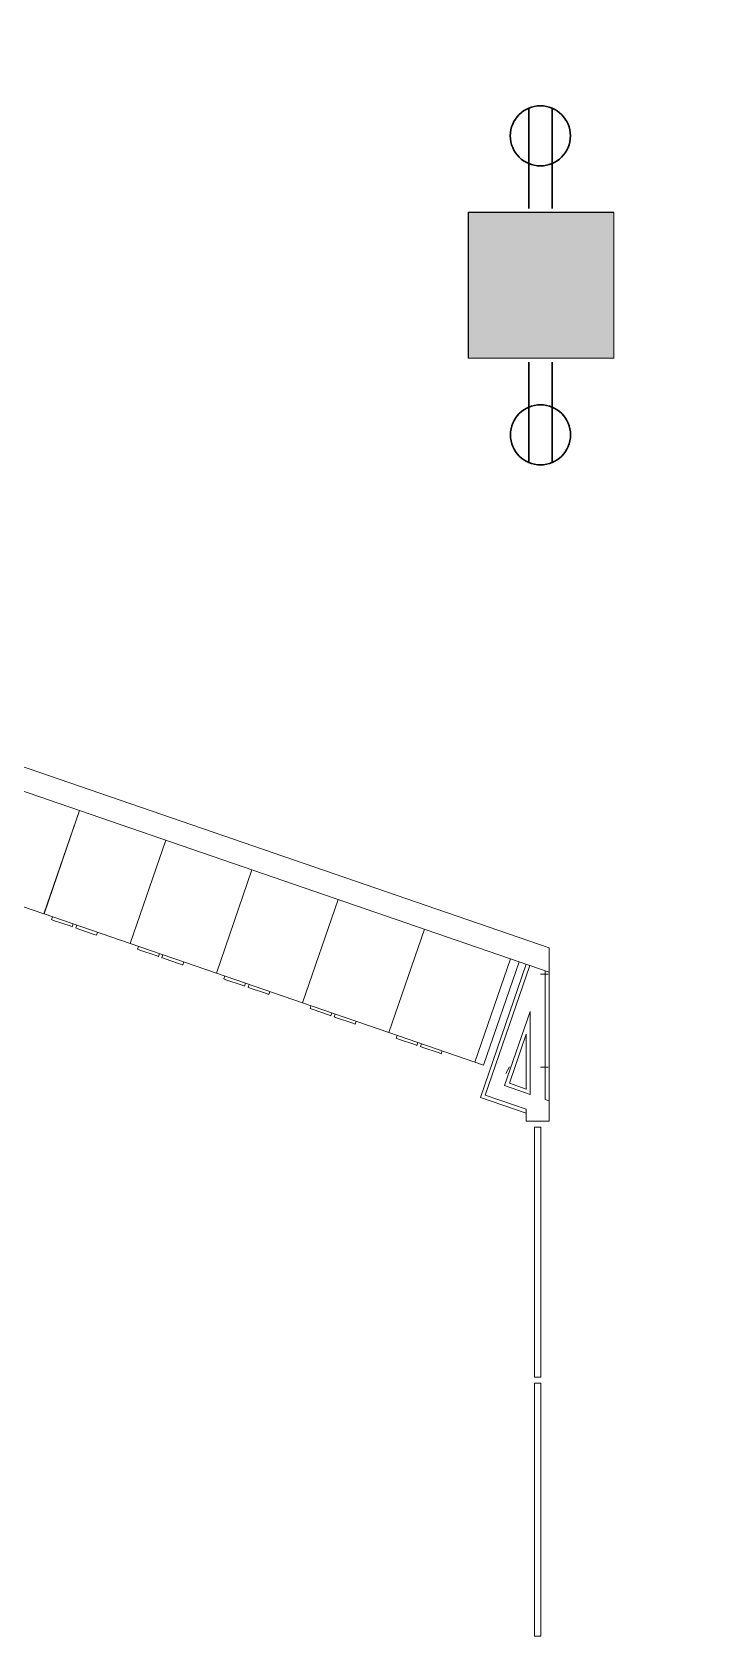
# Model space of a CAD drawing. Header units: inches. Extents: x -2349 to 1043, y -456 to 2193.
# Drawn here: x 400.2 to 514, y 21.4 to 285.7 of the extents above; entities that cross this region are included whole.
import ezdxf

# ---------------------------------------------------------------- set-up
doc = ezdxf.new("R2010")
doc.units = ezdxf.units.IN
doc.header["$MEASUREMENT"] = 0
for name, color, linetype, lineweight in [('5033_00_7th-9th Floors_Updated_dwg', 8, 'Continuous', 9), ('A-ANNO-NOTE', 131, 'Continuous', 30), ('A-COLS', 52, 'Continuous', 13), ('A-GENM', 13, 'Continuous', 9), ('A-GLAZ-CURT', 52, 'Continuous', 13), ('A-WALL', 113, 'Continuous', 13), ('A-WALL-PATT', 111, 'Continuous', 13), ('COLUMN', 7, 'Continuous', 9), ('I-FURN', 30, 'Continuous', 9), ('I-WALL', 2, 'Continuous', 13)]:
    doc.layers.add(name, color=color, linetype=linetype, lineweight=lineweight)
pattern_1 = [(0, (0, 0), (30.72, 7.68), [1.267, -21.773, 1.267, -21.773, -122.88]), (0, (0, 0), (30.72, 7.68), [-46.08, 1.267, -44.813, 1.267, -21.773, -53.76]), (0, (0, 0), (30.72, 7.68), [-115.2, 1.267, -14.093, 1.267, -37.133]), (120, (11.52, 3.84), (-22.01108, 22.7643), [1.267, -21.773, 1.267, -21.773, -122.88]), (120, (11.52, 3.84), (-22.01108, 22.7643), [-46.08, 1.267, -44.813, 1.267, -21.773, -53.76]), (120, (11.52, 3.84), (-22.01108, 22.7643), [-115.2, 1.267, -14.093, 1.267, -37.133]), (240, (15.36, 19.2), (-8.70892, -30.4443), [1.267, -21.773, 1.267, -21.773, -122.88]), (240, (15.36, 19.2), (-8.70892, -30.4443), [-46.08, 1.267, -44.813, 1.267, -21.773, -53.76]), (240, (15.36, 19.2), (-8.70892, -30.4443), [-115.2, 1.267, -14.093, 1.267, -37.133])]

# ---------------------------------------------------------------- blocks, each defined once
blk = doc.blocks.new('5033_00_7th-9th Floors_Updated_dwg-8585573-7TH FLOOR POWER _ SIGNAL')
at = {"layer": 'COLUMN'}
blk.add_hatch(color=256, dxfattribs=at).paths.add_polyline_path([(471.95, 52), (471.95, 76), (472.03, 75.98), (472.03, 52)], flags=0)
blk.add_hatch(color=256, dxfattribs=at).paths.add_polyline_path([(471.95, 52), (471.95, 76), (472.03, 75.98), (472.03, 52)], flags=0)
for p, q in [((471.95, 52), (471.95, 76)), ((471.95, 76), (472.03, 75.98)), ((471.95, 52), (471.95, 76)), ((471.95, 76), (472.03, 75.98)), ((495.95, 76), (471.95, 76)), ((472.03, 75.98), (472.03, 52)), ((472.03, 75.98), (472.03, 52)), ((472.03, 52), (471.95, 52)), ((472.03, 52), (471.95, 52))]:
    blk.add_line(p, q, dxfattribs=at)
at = {"layer": 'COLUMN', "flags": 128}
for points in [[(471.95, 76), (471.95, 52), (472.03, 52)], [(495.95, 76), (471.95, 76), (471.95, 52), (472.03, 52)]]:
    blk.add_lwpolyline(points, dxfattribs=at)
blk = doc.blocks.new('Columns 1 - Columns 1-7118049-7TH FLOOR POWER _ SIGNAL')
at = {"layer": 'A-COLS', "lineweight": 9}
h = blk.add_hatch(color=7, dxfattribs=at)
h.paths.add_polyline_path([(862, -405.11), (861.98, -372.97), (801.98, -351.58), (801.98, -383.71), (861.95, -405.09)], flags=0)
h.paths.add_polyline_path([(994.48, -377), (1004.95, -376.98), (1004.95, -365), (986.95, -365), (986.95, -377), (993.97, -377)], flags=0)
h.paths.add_polyline_path([(514, -281.76), (514, -249.63), (453.98, -228.24), (453.98, -260.37), (513.95, -281.74)], flags=0)
h.paths.add_polyline_path([(166, -158.41), (166, -126.28), (105.98, -104.89), (105.98, -137.02), (165.95, -158.39)], flags=0)
h.paths.add_polyline_path([(-182, -35.06), (-182, -2.93), (-242.02, 18.46), (-242.02, -13.67), (-182.05, -35.04)], flags=0)
h.paths.add_polyline_path([(-1982.09, 88.27), (-1922.03, 109.69), (-1922.03, 140.32), (-1982.09, 118.92), (-1982.06, 97), (-1976.88, 98.83), (-1974.21, 91.29), (-1982.09, 88.5), (-1982.09, 88.41)], flags=0)
h.paths.add_polyline_path([(-530, 88.28), (-530, 120.42), (-590.02, 141.81), (-590.02, 109.68), (-530.05, 88.3)], flags=0)
h.paths.add_polyline_path([(843.95, 109), (843.91, 133), (819.95, 133), (819.95, 109), (840.1, 109)], flags=0)
h.paths.add_polyline_path([(1000.37, 115), (1004.95, 115.02), (1004.95, 127), (986.95, 127), (986.95, 115), (998.45, 115)], flags=0)
h.paths.add_polyline_path([(-1634.06, 211.7), (-1574.03, 233.05), (-1574.03, 264.36), (-1634.06, 242.96), (-1634.06, 211.72)], flags=0)
h.paths.add_polyline_path([(-878.47, 211.8), (-878.47, 243.93), (-938.5, 265.32), (-938.5, 233.19), (-878.52, 211.82)], flags=0)
h.paths.add_polyline_path([(495.95, 232), (495.95, 256), (472.03, 256), (472.03, 232), (492.75, 232)], flags=0)
h.paths.add_polyline_path([(-1286.05, 334.98), (-1268.05, 341.39), (-1268.05, 345.6), (-1256.05, 349.87), (-1244.05, 345.6), (-1244.05, 341.38), (-1226.05, 335.02), (-1226.06, 367), (-1256.05, 377.69), (-1286.05, 367), (-1286.05, 334.99)], flags=0)
h.paths.add_polyline_path([(-2021.16, 351.64), (-2013.01, 374.21), (-2035.58, 382.36), (-2043.73, 359.79), (-2041.62, 359.02)], flags=0)
h.paths.add_polyline_path([(-207.74, 478), (-200.03, 478), (-200.03, 502), (-219.79, 502), (-224.03, 490.27), (-224.03, 478), (-208.32, 478)], flags=0)
h.paths.add_polyline_path([(-224.03, 501.32), (-223.78, 502), (-224.03, 502)], flags=0)
h.paths.add_polyline_path([(-549.3, 601), (-548.03, 601), (-548.03, 625), (-569.15, 625), (-572.03, 617.05), (-572.03, 601), (-556.09, 601)], flags=0)
h.paths.add_polyline_path([(496.2, 601), (496.2, 625), (472.2, 625), (472.2, 601), (492.75, 601)], flags=0)
h.paths.add_polyline_path([(831.97, 601.06), (843.95, 601.08), (843.91, 625.06), (819.95, 625.06), (819.95, 601.06), (831.95, 601.06)], flags=0)
h.paths.add_polyline_path([(999.15, 607.06), (1004.95, 607.08), (1004.95, 619.06), (986.95, 619.06), (986.95, 607.06), (998.45, 607.06)], flags=0)
h.paths.add_polyline_path([(-1887.92, 720.64), (-1879.77, 743.21), (-1902.34, 751.36), (-1910.49, 728.79), (-1899.81, 724.93)], flags=0)
h.paths.add_polyline_path([(-910.74, 724), (-896.03, 724), (-896.03, 748), (-920.67, 748), (-920.67, 724), (-911.68, 724)], flags=0)
h.paths.add_polyline_path([(-1616.03, 724), (-1592.03, 724), (-1592.03, 748), (-1616.03, 748), (-1616.03, 731.5)], flags=0)
h.paths.add_polyline_path([(-1843.5, 843.64), (-1835.35, 866.21), (-1857.93, 874.36), (-1866.08, 851.79), (-1845.61, 844.39)], flags=0)
h.paths.add_polyline_path([(492.75, 847), (496.2, 847), (496.2, 871), (472.2, 871), (472.2, 847), (479.89, 847)], flags=0)
h.paths.add_polyline_path([(-1574.05, 847), (-1574.06, 871), (-1616.19, 871), (-1616.19, 847), (-1576.33, 847)], flags=0)
h.paths.add_polyline_path([(-1268.03, 847.03), (-1243.86, 847.03), (-1243.86, 871), (-1268.03, 871), (-1268.03, 863.81)], flags=0)
h.paths.add_polyline_path([(843.95, 1093), (843.91, 1117), (819.95, 1117), (819.95, 1093), (840.1, 1093)], flags=0)
h.paths.add_polyline_path([(482.08, 1093), (495.95, 1093), (495.95, 1117), (471.83, 1117), (471.83, 1093), (481.27, 1093)], flags=0)
h.paths.add_polyline_path([(-1259.55, 1093.21), (-1244.3, 1093.21), (-1244.3, 1117.25), (-1268.29, 1117.25), (-1268.29, 1093.21), (-1268.07, 1093.21)], flags=0)
h.paths.add_polyline_path([(-1607.55, 1093.21), (-1592.35, 1093.21), (-1592.35, 1117.25), (-1616.3, 1117.25), (-1616.3, 1093.21), (-1616.07, 1093.21)], flags=0)
h.paths.add_polyline_path([(993.95, 1099), (1004.95, 1099.02), (1004.95, 1111), (986.95, 1111), (986.95, 1099), (993.94, 1099)], flags=0)
h.paths.add_polyline_path([(-1594.42, 1339.25), (-1592.3, 1339.25), (-1592.3, 1363.25), (-1616.3, 1363.25), (-1616.3, 1339.25), (-1600.55, 1339.25)], flags=0)
h.paths.add_polyline_path([(-1268.3, 1339.25), (-1244.3, 1339.25), (-1244.3, 1363.25), (-1268.3, 1363.25), (-1268.3, 1343.02)], flags=0)
h.paths.add_polyline_path([(471.95, 1462.86), (495.95, 1462.86), (495.95, 1486.86), (471.95, 1486.86)], flags=0)
h.paths.add_polyline_path([(801.95, 1567), (861.95, 1588.4), (861.95, 1619.14), (850.07, 1619.14), (850, 1619.04), (849.95, 1619.16), (849.95, 1622.86), (801.95, 1605.75), (801.95, 1567.02)], flags=0)
h.paths.add_polyline_path([(-1592.05, 1585.02), (-1592.05, 1609.02), (-1616.05, 1609.02), (-1616.05, 1585.02)], flags=0)
h.paths.add_polyline_path([(-1244.3, 1585.27), (-1244.3, 1609.27), (-1268.3, 1609.27), (-1268.3, 1585.27)], flags=0)
h.paths.add_polyline_path([(-1678.05, 1731.02), (-1654.55, 1731.02), (-1654.55, 1776.02), (-1678.05, 1776.02), (-1678.05, 1772.52), (-1658.05, 1772.52), (-1658.05, 1734.52), (-1678.05, 1734.52)], flags=0)
h.paths.add_polyline_path([(-921.05, 1827.02), (-895.05, 1827.02), (-895.05, 1853.02), (-921.05, 1853.02), (-921.05, 1827.76)], flags=0)
h.paths.add_polyline_path([(496.95, 1827.02), (496.95, 1853.02), (470.95, 1853.02), (470.95, 1827.02), (492.75, 1827.02)], flags=0)
h.paths.add_polyline_path([(148.95, 1827.02), (148.95, 1853.02), (122.95, 1853.02), (122.95, 1827.02), (145.4, 1827.02)], flags=0)
h.paths.add_polyline_path([(-559.8, 1827.02), (-547.04, 1827.02), (-547.04, 1853.02), (-573.04, 1853.02), (-573.04, 1827.02), (-560.05, 1827.02)], flags=0)
h.paths.add_polyline_path([(-214.73, 1827.04), (-199.03, 1827.04), (-199.03, 1853.03), (-225.05, 1853.03), (-225.05, 1827.04), (-214.81, 1827.04)], flags=0)
h.paths.add_polyline_path([(-1604.86, 1828.27), (-1592.3, 1828.27), (-1592.3, 1852.27), (-1600.05, 1852.27), (-1600.05, 2104.82), (-1574.05, 2104.82), (-1574.05, 2138.82), (-1608.05, 2138.82), (-1608.05, 1852.27), (-1616.3, 1852.27), (-1616.3, 1828.27), (-1605.11, 1828.27)], flags=0)
h.paths.add_polyline_path([(-1246.45, 1828.27), (-1244.3, 1828.27), (-1244.3, 1852.27), (-1268.3, 1852.27), (-1268.3, 1828.27), (-1252.55, 1828.27)], flags=0)
h.paths.add_polyline_path([(-1629.95, 1836.02), (-1620.8, 1836.02), (-1620.8, 1844.02), (-1678.05, 1844.02), (-1678.05, 1836.02)], flags=0)
h.paths.add_polyline_path([(861.95, 2100.07), (861.95, 2138.82), (801.95, 2138.82), (801.95, 2110.02), (831.95, 2110.02), (831.95, 2100.07), (853.95, 2100.07)], flags=0)
h.paths.add_polyline_path([(-878.05, 2104.79), (-878.05, 2138.82), (-938.13, 2138.82), (-938.13, 2104.79)], flags=0)
h.paths.add_polyline_path([(-1225.94, 2104.81), (-1225.94, 2138.82), (-1286.03, 2138.82), (-1286.03, 2104.81)], flags=0)
h.paths.add_polyline_path([(165.96, 2104.82), (165.96, 2138.82), (105.95, 2138.82), (105.95, 2104.82)], flags=0)
h.paths.add_polyline_path([(454.05, 2104.82), (513.95, 2104.82), (513.95, 2138.82), (454.05, 2138.82)], flags=0)
h.paths.add_polyline_path([(-590.05, 2104.82), (-530.05, 2104.82), (-530.05, 2138.82), (-590.05, 2138.82)], flags=0)
h.paths.add_polyline_path([(-181.82, 2104.82), (-181.82, 2138.82), (-242.05, 2138.82), (-242.05, 2104.82), (-189.08, 2104.82)], flags=0)
at = {"layer": 'A-COLS', "color": 8, "lineweight": 20}
for p, q in [((495.95, 256), (472.03, 256)), ((472.03, 256), (472.03, 232)), ((495.95, 232), (495.95, 256)), ((472.03, 232), (495.95, 232))]:
    blk.add_line(p, q, dxfattribs=at)
blk = doc.blocks.new('Furniture 7 - Furniture 4-7811812-7TH FLOOR POWER _ SIGNAL')
at = {"layer": 'I-FURN'}
for p, q in [((474.49, 115.59), (480.35, 132.6)), ((480.35, 132.6), (474.49, 115.59)), ((473.07, 116.07), (474.49, 115.59)), ((474.49, 115.59), (473.07, 116.07))]:
    blk.add_line(p, q, dxfattribs=at)
blk = doc.blocks.new('System Panel - Glazed-8752535-7TH FLOOR POWER _ SIGNAL')
at = {"layer": 'A-GLAZ-CURT'}
for p, q in [((20.58, 0.5), (-20.58, 0.5)), ((-20.58, 0.5), (-20.58, -0.5)), ((20.58, -0.5), (20.58, 0.5)), ((-20.58, -0.5), (20.58, -0.5))]:
    blk.add_line(p, q, dxfattribs=at)
blk = doc.blocks.new('System Panel - Glazed-8752536-7TH FLOOR POWER _ SIGNAL')
at = {"layer": 'A-GLAZ-CURT'}
for p, q in [((20.83, 0.5), (-20.83, 0.5)), ((-20.83, 0.5), (-20.83, -0.5)), ((20.83, -0.5), (20.83, 0.5)), ((-20.83, -0.5), (20.83, -0.5))]:
    blk.add_line(p, q, dxfattribs=at)
blk = doc.blocks.new('Furniture 13 - Furniture 4-9675874-7TH FLOOR POWER _ SIGNAL')
at = {"layer": 'A-GENM', "lineweight": 20}
for p, q in [((281.79, 200.97), (275.93, 183.96)), ((290.11, 179.07), (295.97, 196.09)), ((275.93, 183.96), (290.11, 179.07))]:
    blk.add_line(p, q, dxfattribs=at)
at = {"layer": 'A-GENM'}
for p, q in [((277.31, 183.48), (277.15, 183.01)), ((277.31, 183.48), (277.15, 183.01)), ((277.16, 183), (277.15, 183.01)), ((277.15, 183.01), (277.16, 183)), ((277.51, 182.88), (277.15, 183.01)), ((277.15, 183.01), (277.16, 183)), ((280.2, 181.96), (277.51, 182.88)), ((280.56, 181.83), (280.2, 181.96)), ((280.55, 181.84), (280.56, 181.83)), ((280.56, 181.83), (280.55, 181.84)), ((280.55, 181.84), (280.56, 181.83)), ((280.56, 181.83), (280.73, 182.3)), ((280.56, 181.83), (280.73, 182.3)), ((281.31, 182.1), (281.15, 181.63)), ((281.31, 182.1), (281.15, 181.63)), ((281.16, 181.62), (281.15, 181.63)), ((281.15, 181.63), (281.16, 181.62)), ((281.51, 181.5), (281.15, 181.63)), ((281.15, 181.63), (281.16, 181.62)), ((284.2, 180.58), (281.51, 181.5)), ((284.57, 180.45), (284.2, 180.58)), ((284.55, 180.46), (284.57, 180.45)), ((284.57, 180.45), (284.55, 180.46)), ((284.55, 180.46), (284.57, 180.45)), ((284.57, 180.45), (284.73, 180.93)), ((284.57, 180.45), (284.73, 180.93))]:
    blk.add_line(p, q, dxfattribs=at)
blk = doc.blocks.new('Furniture 14 - Furniture 4-9675999-7TH FLOOR POWER _ SIGNAL')
at = {"layer": 'A-GENM', "lineweight": 20}
for p, q in [((281.79, 200.97), (275.93, 183.96)), ((290.11, 179.07), (295.97, 196.09)), ((275.93, 183.96), (290.11, 179.07))]:
    blk.add_line(p, q, dxfattribs=at)
at = {"layer": 'A-GENM'}
for p, q in [((277.31, 183.48), (277.15, 183.01)), ((277.31, 183.48), (277.15, 183.01)), ((277.16, 183), (277.15, 183.01)), ((277.15, 183.01), (277.16, 183)), ((277.51, 182.88), (277.15, 183.01)), ((277.15, 183.01), (277.16, 183)), ((280.2, 181.96), (277.51, 182.88)), ((280.56, 181.83), (280.2, 181.96)), ((280.55, 181.84), (280.56, 181.83)), ((280.56, 181.83), (280.55, 181.84)), ((280.55, 181.84), (280.56, 181.83)), ((280.56, 181.83), (280.73, 182.3)), ((280.56, 181.83), (280.73, 182.3)), ((281.31, 182.1), (281.15, 181.63)), ((281.31, 182.1), (281.15, 181.63)), ((281.16, 181.62), (281.15, 181.63)), ((281.15, 181.63), (281.16, 181.62)), ((281.51, 181.5), (281.15, 181.63)), ((281.15, 181.63), (281.16, 181.62)), ((284.2, 180.58), (281.51, 181.5)), ((284.57, 180.45), (284.2, 180.58)), ((284.55, 180.46), (284.57, 180.45)), ((284.57, 180.45), (284.55, 180.46)), ((284.55, 180.46), (284.57, 180.45)), ((284.57, 180.45), (284.73, 180.93)), ((284.57, 180.45), (284.73, 180.93))]:
    blk.add_line(p, q, dxfattribs=at)
blk = doc.blocks.new('Furniture 15 - Furniture 4-9676122-7TH FLOOR POWER _ SIGNAL')
at = {"layer": 'A-GENM', "lineweight": 20}
for p, q in [((281.79, 200.97), (275.93, 183.96)), ((290.11, 179.07), (295.97, 196.09)), ((275.93, 183.96), (290.11, 179.07))]:
    blk.add_line(p, q, dxfattribs=at)
at = {"layer": 'A-GENM'}
for p, q in [((277.31, 183.48), (277.15, 183.01)), ((277.31, 183.48), (277.15, 183.01)), ((277.16, 183), (277.15, 183.01)), ((277.15, 183.01), (277.16, 183)), ((277.51, 182.88), (277.15, 183.01)), ((277.15, 183.01), (277.16, 183)), ((280.2, 181.96), (277.51, 182.88)), ((280.56, 181.83), (280.2, 181.96)), ((280.55, 181.84), (280.56, 181.83)), ((280.56, 181.83), (280.55, 181.84)), ((280.55, 181.84), (280.56, 181.83)), ((280.56, 181.83), (280.73, 182.3)), ((280.56, 181.83), (280.73, 182.3)), ((281.31, 182.1), (281.15, 181.63)), ((281.31, 182.1), (281.15, 181.63)), ((281.16, 181.62), (281.15, 181.63)), ((281.15, 181.63), (281.16, 181.62)), ((281.51, 181.5), (281.15, 181.63)), ((281.15, 181.63), (281.16, 181.62)), ((284.2, 180.58), (281.51, 181.5)), ((284.57, 180.45), (284.2, 180.58)), ((284.55, 180.46), (284.57, 180.45)), ((284.57, 180.45), (284.55, 180.46)), ((284.55, 180.46), (284.57, 180.45)), ((284.57, 180.45), (284.73, 180.93)), ((284.57, 180.45), (284.73, 180.93))]:
    blk.add_line(p, q, dxfattribs=at)
blk = doc.blocks.new('Furniture 16 - Furniture 4-9676247-7TH FLOOR POWER _ SIGNAL')
at = {"layer": 'A-GENM', "lineweight": 20}
for p, q in [((281.79, 200.97), (275.93, 183.96)), ((290.11, 179.07), (295.97, 196.09)), ((275.93, 183.96), (290.11, 179.07))]:
    blk.add_line(p, q, dxfattribs=at)
at = {"layer": 'A-GENM'}
for p, q in [((277.31, 183.48), (277.15, 183.01)), ((277.31, 183.48), (277.15, 183.01)), ((277.16, 183), (277.15, 183.01)), ((277.15, 183.01), (277.16, 183)), ((277.51, 182.88), (277.15, 183.01)), ((277.15, 183.01), (277.16, 183)), ((280.2, 181.96), (277.51, 182.88)), ((280.56, 181.83), (280.2, 181.96)), ((280.55, 181.84), (280.56, 181.83)), ((280.56, 181.83), (280.55, 181.84)), ((280.55, 181.84), (280.56, 181.83)), ((280.56, 181.83), (280.73, 182.3)), ((280.56, 181.83), (280.73, 182.3)), ((281.31, 182.1), (281.15, 181.63)), ((281.31, 182.1), (281.15, 181.63)), ((281.16, 181.62), (281.15, 181.63)), ((281.15, 181.63), (281.16, 181.62)), ((281.51, 181.5), (281.15, 181.63)), ((281.15, 181.63), (281.16, 181.62)), ((284.2, 180.58), (281.51, 181.5)), ((284.57, 180.45), (284.2, 180.58)), ((284.55, 180.46), (284.57, 180.45)), ((284.57, 180.45), (284.55, 180.46)), ((284.55, 180.46), (284.57, 180.45)), ((284.57, 180.45), (284.73, 180.93)), ((284.57, 180.45), (284.73, 180.93))]:
    blk.add_line(p, q, dxfattribs=at)
blk = doc.blocks.new('Furniture 17 - Furniture 4-9676372-7TH FLOOR POWER _ SIGNAL')
at = {"layer": 'A-GENM', "lineweight": 20}
for p, q in [((281.79, 200.97), (275.93, 183.96)), ((290.11, 179.07), (295.97, 196.09)), ((275.93, 183.96), (290.11, 179.07))]:
    blk.add_line(p, q, dxfattribs=at)
at = {"layer": 'A-GENM'}
for p, q in [((277.31, 183.48), (277.15, 183.01)), ((277.31, 183.48), (277.15, 183.01)), ((277.16, 183), (277.15, 183.01)), ((277.15, 183.01), (277.16, 183)), ((277.51, 182.88), (277.15, 183.01)), ((277.15, 183.01), (277.16, 183)), ((280.2, 181.96), (277.51, 182.88)), ((280.56, 181.83), (280.2, 181.96)), ((280.55, 181.84), (280.56, 181.83)), ((280.56, 181.83), (280.55, 181.84)), ((280.55, 181.84), (280.56, 181.83)), ((280.56, 181.83), (280.73, 182.3)), ((280.56, 181.83), (280.73, 182.3)), ((281.31, 182.1), (281.15, 181.63)), ((281.31, 182.1), (281.15, 181.63)), ((281.16, 181.62), (281.15, 181.63)), ((281.15, 181.63), (281.16, 181.62)), ((281.51, 181.5), (281.15, 181.63)), ((281.15, 181.63), (281.16, 181.62)), ((284.2, 180.58), (281.51, 181.5)), ((284.57, 180.45), (284.2, 180.58)), ((284.55, 180.46), (284.57, 180.45)), ((284.57, 180.45), (284.55, 180.46)), ((284.55, 180.46), (284.57, 180.45)), ((284.57, 180.45), (284.73, 180.93)), ((284.57, 180.45), (284.73, 180.93))]:
    blk.add_line(p, q, dxfattribs=at)
blk = doc.blocks.new('Furniture 22 - Furniture 4-9676497-7TH FLOOR POWER _ SIGNAL')
at = {"layer": 'A-GENM', "lineweight": 20}
for p, q in [((281.79, 200.97), (275.93, 183.96)), ((290.11, 179.07), (295.97, 196.09)), ((275.93, 183.96), (290.11, 179.07))]:
    blk.add_line(p, q, dxfattribs=at)
at = {"layer": 'A-GENM'}
for p, q in [((277.31, 183.48), (277.15, 183.01)), ((277.31, 183.48), (277.15, 183.01)), ((277.16, 183), (277.15, 183.01)), ((277.15, 183.01), (277.16, 183)), ((277.51, 182.88), (277.15, 183.01)), ((277.15, 183.01), (277.16, 183)), ((280.2, 181.96), (277.51, 182.88)), ((280.56, 181.83), (280.2, 181.96)), ((280.55, 181.84), (280.56, 181.83)), ((280.56, 181.83), (280.55, 181.84)), ((280.55, 181.84), (280.56, 181.83)), ((280.56, 181.83), (280.73, 182.3)), ((280.56, 181.83), (280.73, 182.3)), ((281.31, 182.1), (281.15, 181.63)), ((281.31, 182.1), (281.15, 181.63)), ((281.16, 181.62), (281.15, 181.63)), ((281.15, 181.63), (281.16, 181.62)), ((281.51, 181.5), (281.15, 181.63)), ((281.15, 181.63), (281.16, 181.62)), ((284.2, 180.58), (281.51, 181.5)), ((284.57, 180.45), (284.2, 180.58)), ((284.55, 180.46), (284.57, 180.45)), ((284.57, 180.45), (284.55, 180.46)), ((284.55, 180.46), (284.57, 180.45)), ((284.57, 180.45), (284.73, 180.93)), ((284.57, 180.45), (284.73, 180.93))]:
    blk.add_line(p, q, dxfattribs=at)

msp = doc.modelspace()

# ---------------------------------------------------------------- hatches: boundary and pattern name
at = {"layer": 'A-WALL-PATT', "lineweight": 9}
h = msp.add_hatch(dxfattribs=at)
h.set_pattern_fill('FP_1', color=256, style=0, pattern_type=2)
h.set_pattern_definition(pattern_1)
h.paths.add_polyline_path([(477.93, 112.21), (482.14, 124.42), (482.1, 131.99), (475.57, 113.02), (476.81, 112.59)], flags=0)
h = msp.add_hatch(dxfattribs=at)
h.set_pattern_fill('FP_1', color=256, style=0, pattern_type=2)
h.set_pattern_definition(pattern_1)
h.paths.add_polyline_path([(484.64, 109.9), (484.64, 131.13), (482.14, 131.99), (482.14, 110.76), (483.89, 110.16)], flags=0)
h = msp.add_hatch(dxfattribs=at)
h.set_pattern_fill('FP_1', color=256, style=0, pattern_type=2)
h.set_pattern_definition(pattern_1)
h.paths.add_polyline_path([(485.27, 110.34), (485.27, 130.91), (484.64, 131.13), (484.64, 110.56)], flags=0)

# ---------------------------------------------------------------- linework, layer by layer
at = {"layer": 'A-ANNO-NOTE'}
for p, q in [((481.92, 256.65), (481.92, 273.18)), ((481.92, 256.65), (481.92, 273.18)), ((485.76, 256.65), (485.76, 273.18)), ((481.94, 231.34), (481.94, 214.82)), ((485.77, 231.34), (485.77, 214.82)), ((485.77, 231.34), (485.77, 214.82))]:
    msp.add_line(p, q, dxfattribs=at)
for centre in [(483.84, 268.61), (483.86, 219.38)]:
    msp.add_circle(centre, 4.95, dxfattribs=at)
at = {"layer": 'A-WALL'}
for p, q in [((474.76, 110.66), (482.11, 132)), ((484.64, 109.9), (484.64, 131.13)), ((477.93, 112.21), (482.14, 124.42)), ((482.14, 110.76), (482.14, 124.42)), ((482.14, 110.76), (477.93, 112.21)), ((481.52, 108.33), (474.76, 110.66)), ((485.27, 109.68), (484.64, 109.9)), ((481.52, 108.33), (481.52, 107.67))]:
    msp.add_line(p, q, dxfattribs=at)
at = {"layer": 'I-WALL', "lineweight": 9}
for p, q in [((263.01, 211.41), (485.27, 134.88)), ((485.27, 130.91), (261.79, 207.86)), ((485.27, 130.91), (485.27, 134.88))]:
    msp.add_line(p, q, dxfattribs=at)
at = {"layer": 'I-WALL'}
for p, q in [((481.52, 132.2), (473.96, 110.27)), ((485.27, 106.38), (485.27, 130.91)), ((478.73, 112.59), (481.52, 120.69)), ((481.52, 120.69), (481.52, 111.64)), ((481.52, 111.64), (478.73, 112.59)), ((473.96, 110.27), (481.52, 107.67)), ((481.52, 107.67), (481.52, 106.38)), ((481.52, 106.38), (485.27, 106.38))]:
    msp.add_line(p, q, dxfattribs=at)

# ---------------------------------------------------------------- block references
at = {"layer": '5033_00_7th-9th Floors_Updated_dwg', "color": 7}
msp.add_blockref('5033_00_7th-9th Floors_Updated_dwg-8585573-7TH FLOOR POWER _ SIGNAL', (0, 180.02), dxfattribs=at)
at = {"layer": 'A-COLS', "lineweight": 9}
msp.add_blockref('Columns 1 - Columns 1-7118049-7TH FLOOR POWER _ SIGNAL', (0, 0), dxfattribs=at)
at = {"layer": 'A-GENM'}
for name, p in [('Furniture 13 - Furniture 4-9675874-7TH FLOOR POWER _ SIGNAL', (112.04, -38.58)), ('Furniture 14 - Furniture 4-9675999-7TH FLOOR POWER _ SIGNAL', (126.23, -43.46)), ('Furniture 15 - Furniture 4-9676122-7TH FLOOR POWER _ SIGNAL', (140.41, -48.35)), ('Furniture 16 - Furniture 4-9676247-7TH FLOOR POWER _ SIGNAL', (154.59, -53.23)), ('Furniture 17 - Furniture 4-9676372-7TH FLOOR POWER _ SIGNAL', (168.78, -58.11)), ('Furniture 22 - Furniture 4-9676497-7TH FLOOR POWER _ SIGNAL', (182.96, -63))]:
    msp.add_blockref(name, p, dxfattribs=at)
at = {"layer": 'A-GLAZ-CURT', "lineweight": 9, "rotation": 269.9999999999999}
for name, p in [('System Panel - Glazed-8752535-7TH FLOOR POWER _ SIGNAL', (483.39, 84.8)), ('System Panel - Glazed-8752536-7TH FLOOR POWER _ SIGNAL', (483.39, 42.39))]:
    msp.add_blockref(name, p, dxfattribs=at)
at = {"layer": 'I-FURN'}
msp.add_blockref('Furniture 7 - Furniture 4-7811812-7TH FLOOR POWER _ SIGNAL', (0, 0), dxfattribs=at)

doc.saveas('drawing.dxf')
